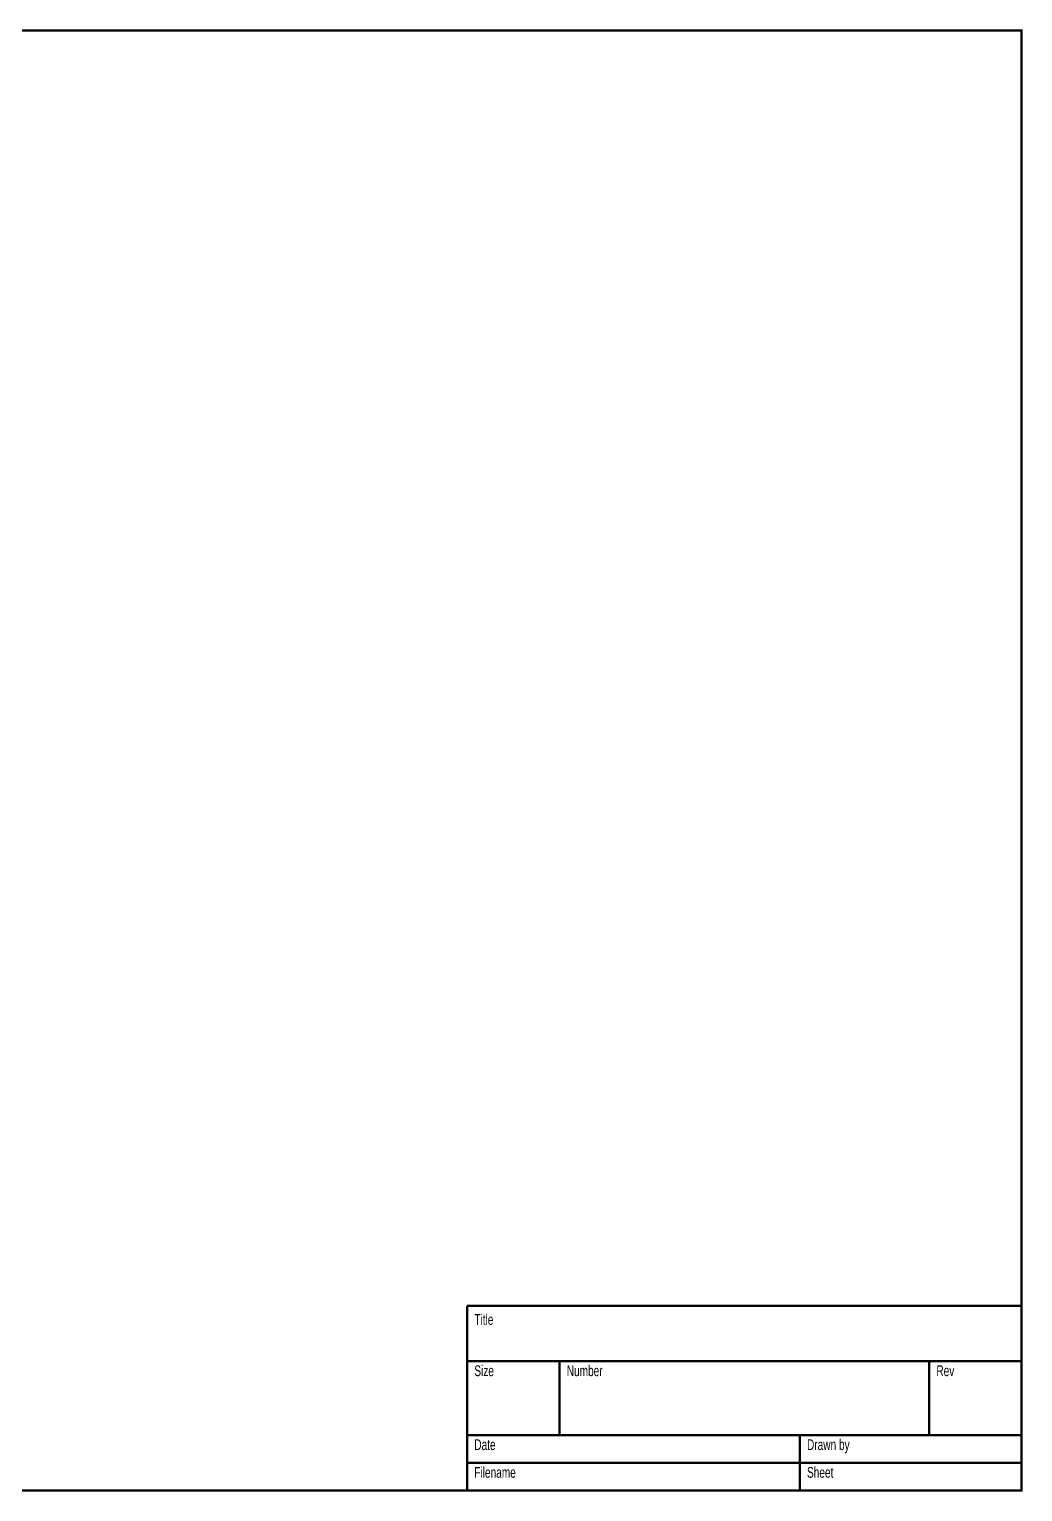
# Model space of a CAD drawing. Extents: x -5.1 to 5.7, y -4 to 4.
# Drawn here: x 0.3 to 5.67, y -3.96 to 3.96 of the extents above; entities that cross this region are included whole.
import ezdxf
from ezdxf.enums import TextEntityAlignment as Align

# ---------------------------------------------------------------- set-up
doc = ezdxf.new("R2010")
doc.units = 0
doc.layers.add('Titles', color=253, linetype='CONTINUOUS')

msp = doc.modelspace()

# ---------------------------------------------------------------- linework, layer by layer
at = {"layer": 'Titles', "linetype": 'CONTINUOUS', "const_width": 0.0131}
for points in [[(5.664, -3.9517), (-5.0734, -3.9517), (-5.0734, 3.9517), (5.664, 3.9517), (5.664, -3.9517)], [(2.664, -2.9517), (3.164, -2.9517)], [(2.664, -2.9517), (2.664, -3.2517)], [(3.164, -2.9517), (4.464, -2.9517)], [(4.464, -2.9517), (5.164, -2.9517)], [(5.164, -2.9517), (5.664, -2.9517)], [(5.664, -2.9517), (5.664, -3.2517)], [(2.664, -3.2517), (3.164, -3.2517)], [(2.664, -3.2517), (3.164, -3.2517)], [(2.664, -3.2517), (2.664, -3.4017)], [(3.164, -3.2517), (3.164, -3.4017)], [(3.164, -3.2517), (4.464, -3.2517)], [(3.164, -3.2517), (4.464, -3.2517)], [(3.164, -3.2517), (3.164, -3.4017)], [(4.464, -3.2517), (5.164, -3.2517)], [(4.464, -3.2517), (5.164, -3.2517)], [(5.164, -3.2517), (5.164, -3.4017)], [(5.164, -3.2517), (5.664, -3.2517)], [(5.164, -3.2517), (5.664, -3.2517)], [(5.164, -3.2517), (5.164, -3.4017)], [(5.664, -3.2517), (5.664, -3.4017)], [(2.664, -3.4017), (2.664, -3.6517)], [(3.164, -3.4017), (3.164, -3.6517)], [(3.164, -3.4017), (3.164, -3.6517)], [(5.164, -3.4017), (5.164, -3.6517)], [(5.164, -3.4017), (5.164, -3.6517)], [(5.664, -3.4017), (5.664, -3.6517)], [(2.664, -3.6517), (3.164, -3.6517)], [(2.664, -3.6517), (3.164, -3.6517)], [(2.664, -3.6517), (2.664, -3.8017)], [(3.164, -3.6517), (4.464, -3.6517)], [(3.164, -3.6517), (4.464, -3.6517)], [(4.464, -3.6517), (4.464, -3.8017)], [(4.464, -3.6517), (5.164, -3.6517)], [(4.464, -3.6517), (5.164, -3.6517)], [(4.464, -3.6517), (4.464, -3.8017)], [(5.164, -3.6517), (5.664, -3.6517)], [(5.164, -3.6517), (5.664, -3.6517)], [(5.664, -3.6517), (5.664, -3.8017)], [(2.664, -3.8017), (3.164, -3.8017)], [(2.664, -3.8017), (3.164, -3.8017)], [(2.664, -3.8017), (2.664, -3.9517)], [(3.164, -3.8017), (4.464, -3.8017)], [(3.164, -3.8017), (4.464, -3.8017)], [(4.464, -3.8017), (4.464, -3.9517)], [(4.464, -3.8017), (5.164, -3.8017)], [(4.464, -3.8017), (5.164, -3.8017)], [(4.464, -3.8017), (4.464, -3.9517)], [(5.164, -3.8017), (5.664, -3.8017)], [(5.164, -3.8017), (5.664, -3.8017)], [(5.664, -3.8017), (5.664, -3.9517)], [(2.664, -3.9517), (3.164, -3.9517)], [(3.164, -3.9517), (4.464, -3.9517)], [(4.464, -3.9517), (5.164, -3.9517)], [(5.164, -3.9517), (5.664, -3.9517)]]:
    msp.add_lwpolyline(points, dxfattribs=at)

# ---------------------------------------------------------------- texts
at = {"layer": 'Titles', "width": 0.7}
for s, p in [('Title', (2.7034, -2.9967)), ('Size', (2.7034, -3.2742)), ('Number', (3.2034, -3.2742)), ('Rev', (5.2034, -3.2742)), ('Date', (2.7034, -3.6742)), ('Drawn by', (4.5034, -3.6742)), ('Filename', (2.7034, -3.8242)), ('Sheet', (4.5034, -3.8242))]:
    msp.add_text(s, height=0.0583, dxfattribs=at).set_placement(p, align=Align.TOP_LEFT)

doc.saveas('drawing.dxf')
